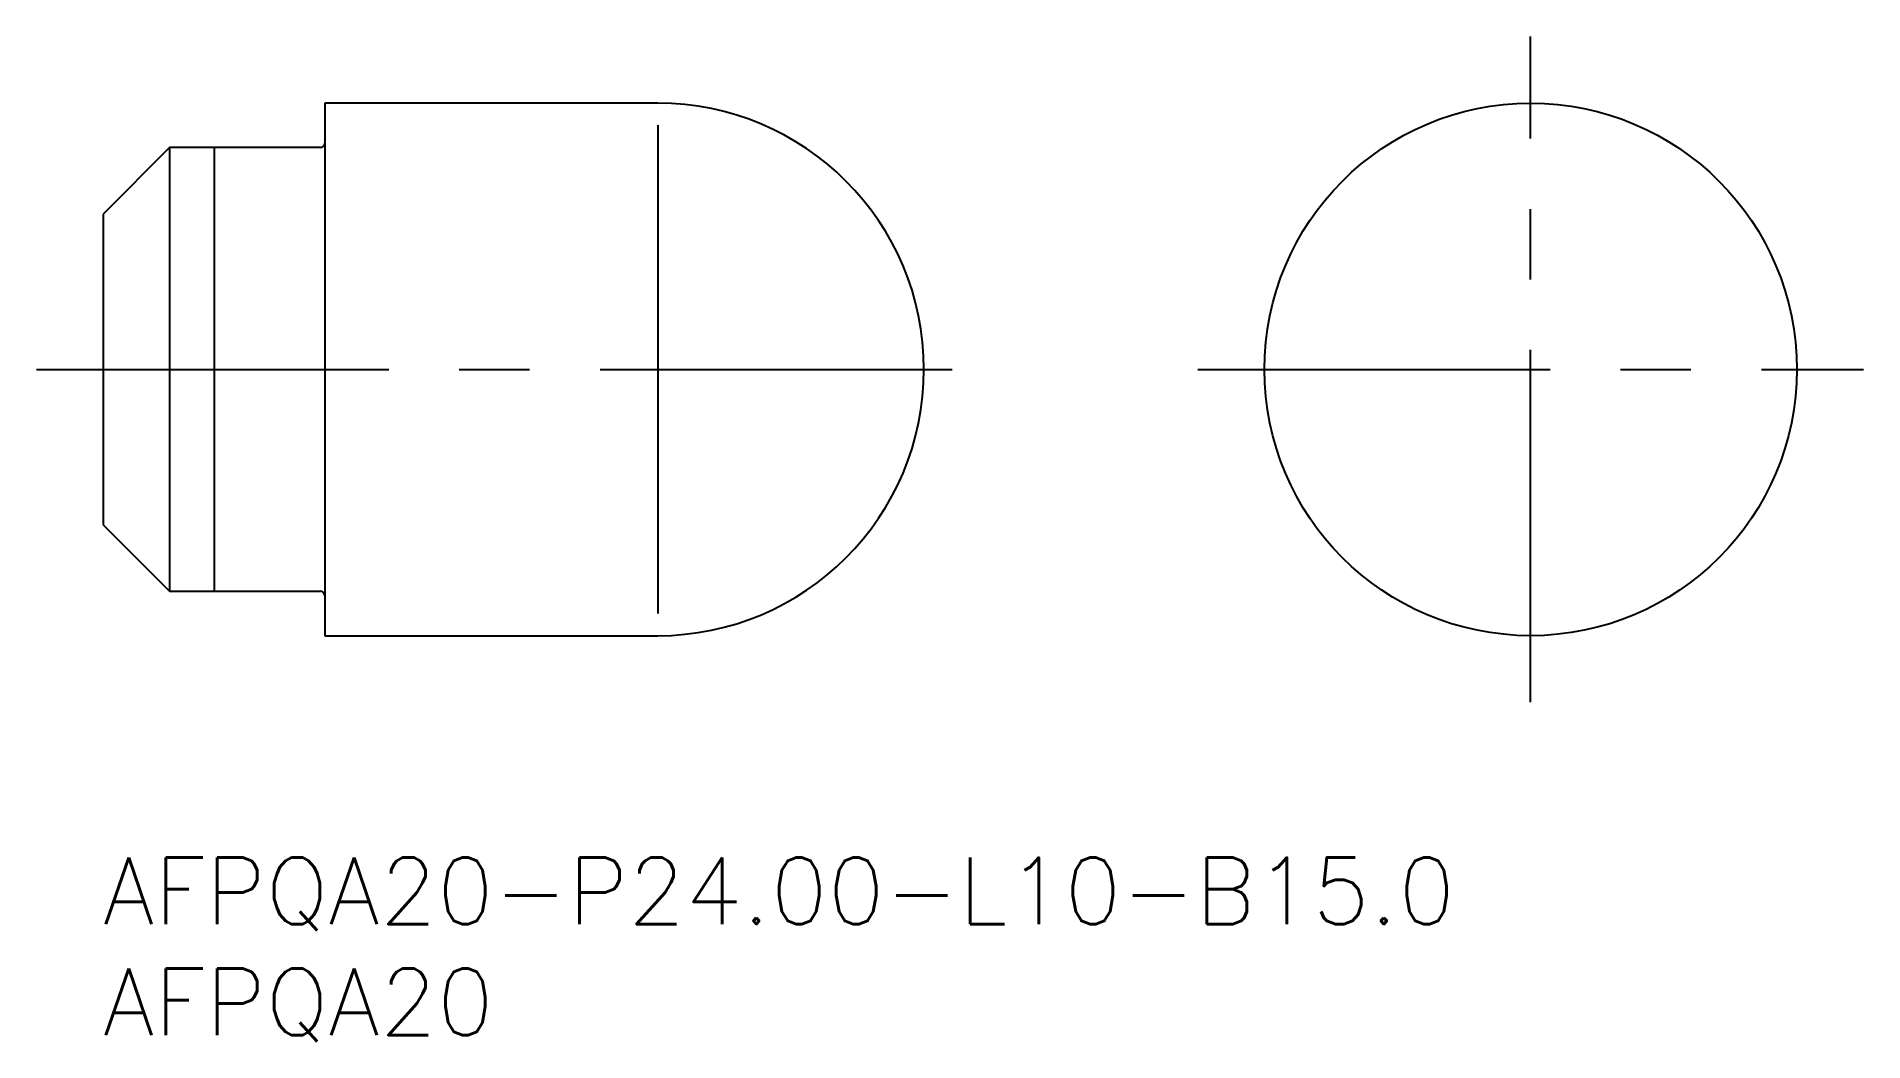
# Model space of a CAD drawing. Extents: x -3 to 79.3, y -8.3 to 37.
import ezdxf

# ---------------------------------------------------------------- set-up
doc = ezdxf.new("R2010")
doc.units = 0
doc.header["$LTSCALE"] = 0.5
doc.linetypes.add('CENTER', pattern=[50.8, 31.75, -6.35, 6.35, -6.35])
for name, color, linetype in [('MSM_CENTER', 1, 'CENTER'), ('MSM_CONTINUOUS', 7, 'CONTINUOUS'), ('MSM_NARROW', 5, 'CONTINUOUS'), ('MSM_PART_NUMBER', 7, 'CONTINUOUS')]:
    doc.layers.add(name, color=color, linetype=linetype)
doc.styles.get("Standard").update_dxf_attribs({"font": 'txt.shx', "height": 1, "bigfont": 'bigfont.shx'})

# ---------------------------------------------------------------- blocks, each defined once
blk = doc.blocks.new('*U12')
at = {"layer": 'MSM_PART_NUMBER'}
blk.add_text('AFPQA20-P24.00-L10-B15.0', height=3, dxfattribs=at).set_placement((0, -3))
blk = doc.blocks.new('*U13')
at = {"layer": 'MSM_PART_NUMBER'}
blk.add_text('AFPQA20', height=3, dxfattribs=at).set_placement((0, -8))

msp = doc.modelspace()

# ---------------------------------------------------------------- linework, layer by layer
at = {"layer": 'MSM_CENTER'}
for p, q in [((64.346, 7), (64.346, 37)), ((-3, 22), (40, 22)), ((49.346, 22), (79.346, 22))]:
    msp.add_line(p, q, dxfattribs=at)
at = {"layer": 'MSM_CONTINUOUS'}
for p, q in [((25, 34), (10, 34)), ((10, 34), (10, 10)), ((3, 32), (0, 29)), ((9.8, 32), (3, 32)), ((3, 32), (3, 12)), ((0, 29), (0, 15)), ((0, 15), (3, 12)), ((3, 12), (9.8, 12)), ((10, 10), (25, 10))]:
    msp.add_line(p, q, dxfattribs=at)
msp.add_circle((64.346, 22), 12, dxfattribs=at)
for centre, radius, start, end in [((25, 22), 12, 270, 90), ((9.8, 32.2), 0.2, 270, 0), ((9.8, 11.8), 0.2, 0, 90)]:
    msp.add_arc(centre, radius, start, end, dxfattribs=at)
at = {"layer": 'MSM_NARROW'}
for p, q in [((25, 33), (25, 11)), ((5, 32), (5, 12))]:
    msp.add_line(p, q, dxfattribs=at)

# ---------------------------------------------------------------- block references
at = {"layer": 'MSM_CONTINUOUS'}
for name in ['*U12', '*U13']:
    msp.add_blockref(name, (0, 0), dxfattribs=at)

doc.saveas('drawing.dxf')
